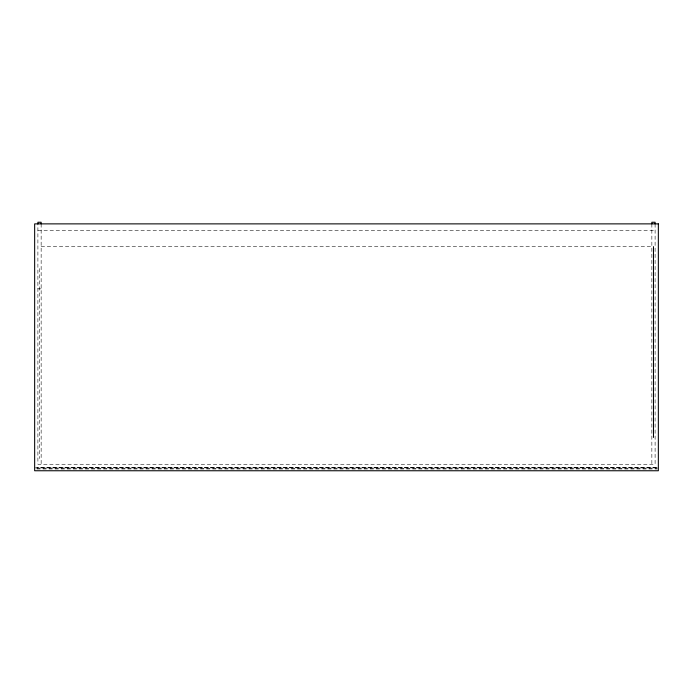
<?xml version="1.0" encoding="UTF-8"?>
<svg xmlns="http://www.w3.org/2000/svg" width="693" height="693" viewBox="0 0 693 693"><rect width="100%" height="100%" fill="white"/><g stroke="black" fill="none" stroke-linecap="round" stroke-linejoin="round"><path stroke-width="0.52" stroke-dasharray="3.46 2.6" d="M37.898 230.371L655.102 230.371M41.147 246.613L651.853 246.613M37.898 288.842L41.147 288.842M34.65 467.879L657.267 467.879M36.816 468.347L657.267 468.347M36.816 468.988L657.267 468.988M655.102 223.874L655.102 464.258L37.898 464.258L37.898 223.874M651.853 223.874L651.853 464.258M41.147 223.874L41.147 464.258M39.518 268.537L39.518 458.575M657.267 467.506L36.816 467.506L657.267 467.602"/><path stroke-width="1.04" d="M655.102 223.874L655.102 222.245L651.853 222.245L651.853 223.874M653.482 246.613L653.482 437.456M41.147 223.874L41.147 222.245L37.898 222.245L37.898 223.874M658.35 223.874L34.65 223.874L34.65 470.755L658.35 470.755L658.35 223.874"/></g></svg>
